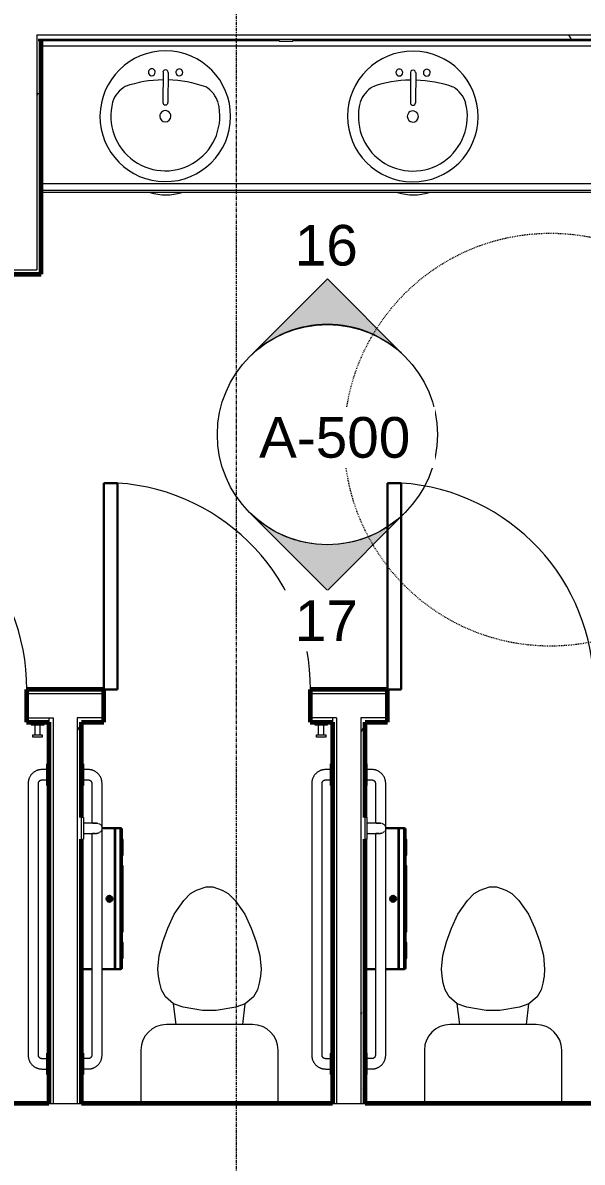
# Model space of a CAD drawing. Header units: inches. Extents: x 126 to 2219, y -1759 to -92.
# Drawn here: x 864.3 to 945.7, y -512.8 to -347.2 of the extents above; entities that cross this region are included whole.
import ezdxf

# ---------------------------------------------------------------- set-up
doc = ezdxf.new("R2010")
doc.units = ezdxf.units.IN
doc.header["$MEASUREMENT"] = 0
doc.linetypes.add('Dash', pattern=[0.25, 0.125, -0.125])
doc.linetypes.add('Grid Line 1_2_', pattern=[0.875, 0.5, -0.125, 0.125, -0.125])
for name, color, linetype, lineweight in [('A-DETL-HDLN', 90, 'Dash', 9), ('A-DETL-THIN', 151, 'Continuous', 9), ('A-DOOR', 31, 'Continuous', 18), ('A-GENM', 13, 'Continuous', 9), ('A-WALL', 113, 'Continuous', 18), ('A-WALL-PATT', 111, 'Continuous', 60), ('G-ANNO-SYMB', 111, 'Continuous', 9), ('I-WALL', 2, 'Continuous', 18), ('P-SANR-FIXT', 6, 'Continuous', 9), ('Q-CASE', 31, 'Continuous', 9), ('Q-SPCQ', 91, 'Continuous', 9), ('S-GRID', 1, 'Continuous', 9)]:
    doc.layers.add(name, color=color, linetype=linetype, lineweight=lineweight)
doc.styles.add('Arial', font='arial.ttf', dxfattribs={"height": 5.901198})
pattern_1 = [(0, (0, 0), (20.48, 5.12), [0.845, -14.515, 0.845, -14.515, -81.92]), (0, (0, 0), (20.48, 5.12), [-30.72, 0.845, -29.875, 0.845, -14.515, -35.84]), (0, (0, 0), (20.48, 5.12), [-76.8, 0.845, -9.395, 0.845, -24.755]), (120, (7.68, 2.56), (-14.67405, 15.1762), [0.845, -14.515, 0.845, -14.515, -81.92]), (120, (7.68, 2.56), (-14.67405, 15.1762), [-30.72, 0.845, -29.875, 0.845, -14.515, -35.84]), (120, (7.68, 2.56), (-14.67405, 15.1762), [-76.8, 0.845, -9.395, 0.845, -24.755]), (240, (10.24, 12.8), (-5.80595, -20.2962), [0.845, -14.515, 0.845, -14.515, -81.92]), (240, (10.24, 12.8), (-5.80595, -20.2962), [-30.72, 0.845, -29.875, 0.845, -14.515, -35.84]), (240, (10.24, 12.8), (-5.80595, -20.2962), [-76.8, 0.845, -9.395, 0.845, -24.755])]

# ---------------------------------------------------------------- blocks, each defined once
blk = doc.blocks.new('Open Source Metal Building_Exterior_rvt-1-Floor Plan - Office Annex')
at = {"layer": 'S-GRID', "linetype": 'Grid Line 1_2_'}
blk.add_line((895.39, -1631.19), (895.39, -124.28), dxfattribs=at)
blk = doc.blocks.new('Single-Flush - 30_ x 80_-506743-Floor Plan - Office Annex')
at = {"layer": 'A-DOOR', "lineweight": 30}
for p, q in [((13, -2.375), (13, -32.375)), ((15, -2.375), (13, -2.375)), ((15, -2.375), (15, -32.375)), ((15, -32.375), (13, -32.375))]:
    blk.add_line(p, q, dxfattribs=at)
at = {"layer": 'A-DOOR', "lineweight": 9}
blk.add_arc((15, -2.375), 30.067, 180, 266.18593, dxfattribs=at)
blk = doc.blocks.new('Sink Vanity-Round - 19_ x 19_-598557-Floor Plan - Office Annex')
at = {"layer": 'P-SANR-FIXT'}
for p, q in [((3.43, -9.73), (3.43, -5.36)), ((4.18, -9.73), (4.18, -5.36))]:
    blk.add_line(p, q, dxfattribs=at)
for centre, radius, start, end in [((3.81, -3.35), 9.5, 90, 270), ((3.81, -3.35), 9.5, 270, 90), ((3.81, -3.35), 7.93, 345.3071, 194.6929), ((3.81, -3.35), 0.812, 0, 180), ((3.81, -3.35), 0.812, 180, 0), ((0.05, -4.11), 4.12, 197.8096, 239.2073), ((3.81, -5.36), 0.375, 0, 180), ((7.56, -4.11), 4.12, 300.7927, 342.1904), ((3.81, 9.17), 17.81, 250.7914, 268.7933), ((3.81, 9.17), 17.81, 271.2067, 289.2086), ((1.81, -9.73), 0.5, 0, 180), ((1.81, -9.73), 0.5, 180, 0), ((3.81, -9.73), 0.375, 180, 0), ((5.81, -9.73), 0.5, 0, 180), ((5.81, -9.73), 0.5, 180, 0)]:
    blk.add_arc(centre, radius, start, end, dxfattribs=at)
blk = doc.blocks.new('Toilet-Domestic-3D - Toilet-Domestic-3D-V10-Floor Plan - Office Annex')
at = {"layer": 'P-SANR-FIXT'}
for p, q in [((-1.87, 11.5), (-0.5, 12)), ((-0.5, 12), (0.5, 12)), ((0.5, 12), (1.87, 11.5)), ((-5.13, 8), (-3.74, 10)), ((-3.74, 10), (-2.74, 11)), ((-2.74, 11), (-1.87, 11.5)), ((1.87, 11.5), (2.74, 11)), ((2.74, 11), (3.74, 10)), ((3.74, 10), (5.13, 8)), ((-6.06, 6), (-5.13, 8)), ((5.13, 8), (6.06, 6)), ((-6.79, 4), (-6.06, 6)), ((6.06, 6), (6.79, 4)), ((-7.33, 1.99), (-6.79, 4)), ((6.79, 4), (7.33, 1.99)), ((-7.5, 0), (-7.33, 1.99)), ((7.33, 1.99), (7.5, 0)), ((-7.41, -1), (-7.5, 0)), ((-7.24, -2), (-7.41, -1)), ((7.41, -1), (7.24, -2)), ((7.5, 0), (7.41, -1)), ((-6.97, -3), (-7.24, -2)), ((-6.4, -4), (-6.97, -3)), ((6.97, -3), (6.4, -4)), ((7.24, -2), (6.97, -3)), ((-5.21, -5), (-6.4, -4)), ((6.4, -4), (5.21, -5)), ((-3.84, -5.5), (-5.21, -5)), ((-4.86, -8.02), (-5.21, -5)), ((-1, -6), (-3.84, -5.5)), ((1, -6), (-1, -6)), ((3.84, -5.5), (1, -6)), ((5.21, -5), (3.84, -5.5)), ((4.86, -8.02), (5.21, -5)), ((6.25, -8.02), (-6.25, -8.02)), ((-9.98, -11.75), (-9.98, -19.48)), ((9.98, -19.48), (9.98, -11.75))]:
    blk.add_line(p, q, dxfattribs=at)
for centre, start, end in [((-6.25, -11.75), 90, 180), ((6.25, -11.75), 0, 90)]:
    blk.add_arc(centre, 3.73, start, end, dxfattribs=at)
blk = doc.blocks.new('817_Grab_Bars - 8170-001420-V12-Floor Plan - Office Annex')
at = {"layer": 'Q-SPCQ'}
for p, q in [((812.98, -501.21), (773.48, -501.21)), ((771.48, -503.21), (771.48, -503.93)), ((772.98, -503.93), (772.98, -503.21)), ((773.48, -502.71), (812.98, -502.71)), ((813.48, -503.21), (813.48, -503.93)), ((814.98, -503.93), (814.98, -503.21)), ((770.67, -503.93), (770.67, -504.21)), ((770.67, -503.93), (772.23, -503.93)), ((772.23, -503.93), (773.8, -503.93)), ((773.8, -504.21), (773.8, -503.93)), ((812.67, -503.93), (812.67, -504.21)), ((812.67, -503.93), (814.23, -503.93)), ((814.23, -503.93), (815.8, -503.93)), ((815.8, -504.21), (815.8, -503.93))]:
    blk.add_line(p, q, dxfattribs=at)
at = {"layer": 'Q-SPCQ', "flags": 128}
for points in [[(773.48, -501.21), (773.4, -501.21), (773.32, -501.22), (773.25, -501.23), (773.17, -501.24), (773.09, -501.25), (773.01, -501.27), (772.93, -501.29), (772.86, -501.31), (772.78, -501.34), (772.71, -501.37), (772.63, -501.4), (772.56, -501.44), (772.49, -501.48), (772.42, -501.52), (772.36, -501.56), (772.29, -501.61), (772.23, -501.66), (772.17, -501.71), (772.11, -501.76), (772.05, -501.82), (772, -501.88), (771.94, -501.94), (771.89, -502), (771.85, -502.06), (771.8, -502.13), (771.76, -502.2), (771.72, -502.27), (771.68, -502.34), (771.65, -502.41), (771.62, -502.49), (771.59, -502.56), (771.57, -502.64), (771.55, -502.71), (771.53, -502.79), (771.51, -502.87), (771.5, -502.95), (771.49, -503.03), (771.49, -503.11), (771.48, -503.19), (771.48, -503.21)], [(814.98, -503.21), (814.98, -503.13), (814.98, -503.05), (814.97, -502.97), (814.96, -502.89), (814.94, -502.81), (814.93, -502.74), (814.91, -502.66), (814.88, -502.58), (814.86, -502.51), (814.83, -502.43), (814.79, -502.36), (814.76, -502.29), (814.72, -502.22), (814.68, -502.15), (814.64, -502.08), (814.59, -502.02), (814.54, -501.95), (814.49, -501.89), (814.43, -501.83), (814.38, -501.78), (814.32, -501.72), (814.26, -501.67), (814.2, -501.62), (814.13, -501.57), (814.07, -501.53), (814, -501.49), (813.93, -501.45), (813.86, -501.41), (813.78, -501.38), (813.71, -501.35), (813.63, -501.32), (813.56, -501.29), (813.48, -501.27), (813.4, -501.26), (813.32, -501.24), (813.25, -501.23), (813.17, -501.22), (813.09, -501.21), (813.01, -501.21), (812.98, -501.21)], [(772.98, -503.21), (772.98, -503.19), (772.99, -503.17), (772.99, -503.15), (772.99, -503.13), (772.99, -503.11), (773, -503.09), (773, -503.07), (773.01, -503.05), (773.02, -503.03), (773.02, -503.02), (773.03, -503), (773.04, -502.98), (773.05, -502.96), (773.06, -502.95), (773.07, -502.93), (773.08, -502.91), (773.1, -502.9), (773.11, -502.88), (773.12, -502.87), (773.14, -502.85), (773.15, -502.84), (773.17, -502.83), (773.18, -502.81), (773.2, -502.8), (773.21, -502.79), (773.23, -502.78), (773.25, -502.77), (773.27, -502.76), (773.28, -502.75), (773.3, -502.74), (773.32, -502.74), (773.34, -502.73), (773.36, -502.73), (773.38, -502.72), (773.4, -502.72), (773.42, -502.72), (773.44, -502.71), (773.46, -502.71), (773.48, -502.71), (773.48, -502.71)], [(812.98, -502.71), (813, -502.71), (813.02, -502.71), (813.04, -502.71), (813.06, -502.72), (813.08, -502.72), (813.1, -502.73), (813.12, -502.73), (813.14, -502.74), (813.16, -502.74), (813.18, -502.75), (813.2, -502.76), (813.22, -502.77), (813.23, -502.78), (813.25, -502.79), (813.27, -502.8), (813.28, -502.81), (813.3, -502.82), (813.31, -502.83), (813.33, -502.85), (813.34, -502.86), (813.36, -502.88), (813.37, -502.89), (813.38, -502.91), (813.39, -502.92), (813.41, -502.94), (813.42, -502.96), (813.43, -502.98), (813.43, -502.99), (813.44, -503.01), (813.45, -503.03), (813.46, -503.05), (813.46, -503.07), (813.47, -503.09), (813.47, -503.11), (813.48, -503.13), (813.48, -503.15), (813.48, -503.17), (813.48, -503.19), (813.48, -503.21), (813.48, -503.21)]]:
    blk.add_lwpolyline(points, dxfattribs=at)
blk = doc.blocks.new('817_Grab_Bars - 8170-001420-654244-Floor Plan - Office Annex')
at = {"layer": 'Q-SPCQ'}
for p, q in [((765.64, -454.9), (765.36, -454.9)), ((765.64, -454.9), (765.64, -456.46)), ((766.36, -455.71), (765.64, -455.71)), ((765.64, -456.46), (765.64, -458.02)), ((765.36, -458.02), (765.64, -458.02)), ((765.64, -457.21), (766.36, -457.21)), ((766.86, -457.71), (766.86, -463.49)), ((768.36, -497.21), (768.36, -457.71)), ((766.86, -464.98), (766.86, -497.21)), ((765.64, -496.9), (765.36, -496.9)), ((765.64, -496.9), (765.64, -498.46)), ((766.36, -497.71), (765.64, -497.71)), ((765.64, -498.46), (765.64, -500.02)), ((765.64, -499.21), (766.36, -499.21)), ((765.36, -500.02), (765.64, -500.02))]:
    blk.add_line(p, q, dxfattribs=at)
at = {"layer": 'Q-SPCQ', "flags": 128}
for points in [[(768.36, -457.71), (768.36, -457.63), (768.35, -457.55), (768.35, -457.47), (768.33, -457.39), (768.32, -457.31), (768.3, -457.24), (768.28, -457.16), (768.26, -457.08), (768.23, -457.01), (768.2, -456.93), (768.17, -456.86), (768.13, -456.79), (768.1, -456.72), (768.05, -456.65), (768.01, -456.58), (767.96, -456.52), (767.91, -456.45), (767.86, -456.39), (767.81, -456.33), (767.75, -456.28), (767.69, -456.22), (767.63, -456.17), (767.57, -456.12), (767.51, -456.07), (767.44, -456.03), (767.37, -455.99), (767.3, -455.95), (767.23, -455.91), (767.16, -455.88), (767.08, -455.85), (767.01, -455.82), (766.93, -455.79), (766.86, -455.77), (766.78, -455.76), (766.7, -455.74), (766.62, -455.73), (766.54, -455.72), (766.46, -455.71), (766.38, -455.71), (766.36, -455.71)], [(766.36, -457.21), (766.38, -457.21), (766.4, -457.21), (766.42, -457.21), (766.44, -457.22), (766.46, -457.22), (766.48, -457.23), (766.5, -457.23), (766.52, -457.24), (766.54, -457.24), (766.55, -457.25), (766.57, -457.26), (766.59, -457.27), (766.61, -457.28), (766.63, -457.29), (766.64, -457.3), (766.66, -457.31), (766.67, -457.32), (766.69, -457.33), (766.7, -457.35), (766.72, -457.36), (766.73, -457.38), (766.74, -457.39), (766.76, -457.41), (766.77, -457.42), (766.78, -457.44), (766.79, -457.46), (766.8, -457.48), (766.81, -457.49), (766.82, -457.51), (766.83, -457.53), (766.83, -457.55), (766.84, -457.57), (766.84, -457.59), (766.85, -457.61), (766.85, -457.63), (766.86, -457.65), (766.86, -457.67), (766.86, -457.69), (766.86, -457.71), (766.86, -457.71)], [(766.36, -499.21), (766.44, -499.21), (766.52, -499.2), (766.6, -499.2), (766.68, -499.19), (766.76, -499.17), (766.83, -499.15), (766.91, -499.13), (766.99, -499.11), (767.06, -499.08), (767.14, -499.05), (767.21, -499.02), (767.28, -498.98), (767.35, -498.95), (767.42, -498.91), (767.49, -498.86), (767.55, -498.82), (767.62, -498.77), (767.68, -498.71), (767.74, -498.66), (767.79, -498.6), (767.85, -498.55), (767.9, -498.49), (767.95, -498.42), (768, -498.36), (768.04, -498.29), (768.08, -498.22), (768.12, -498.15), (768.16, -498.08), (768.19, -498.01), (768.22, -497.94), (768.25, -497.86), (768.28, -497.78), (768.3, -497.71), (768.32, -497.63), (768.33, -497.55), (768.34, -497.47), (768.35, -497.39), (768.36, -497.31), (768.36, -497.23), (768.36, -497.21)], [(766.86, -497.21), (766.86, -497.23), (766.86, -497.25), (766.86, -497.27), (766.85, -497.29), (766.85, -497.31), (766.85, -497.33), (766.84, -497.35), (766.83, -497.37), (766.83, -497.39), (766.82, -497.41), (766.81, -497.42), (766.8, -497.44), (766.79, -497.46), (766.78, -497.48), (766.77, -497.49), (766.76, -497.51), (766.75, -497.53), (766.74, -497.54), (766.72, -497.56), (766.71, -497.57), (766.69, -497.58), (766.68, -497.6), (766.66, -497.61), (766.65, -497.62), (766.63, -497.63), (766.61, -497.64), (766.6, -497.65), (766.58, -497.66), (766.56, -497.67), (766.54, -497.68), (766.52, -497.68), (766.5, -497.69), (766.48, -497.7), (766.46, -497.7), (766.44, -497.7), (766.42, -497.71), (766.4, -497.71), (766.38, -497.71), (766.36, -497.71), (766.36, -497.71)]]:
    blk.add_lwpolyline(points, dxfattribs=at)
blk = doc.blocks.new('817_Grab_Bars - 8170-001420-V18-Floor Plan - Office Annex')
at = {"layer": 'Q-SPCQ'}
for p, q in [((831.89, -454.9), (831.61, -454.9)), ((831.89, -454.9), (831.89, -456.46)), ((832.61, -455.71), (831.89, -455.71)), ((831.89, -456.46), (831.89, -458.02)), ((831.61, -458.02), (831.89, -458.02)), ((831.89, -457.21), (832.61, -457.21)), ((833.11, -457.71), (833.11, -463.49)), ((834.61, -497.21), (834.61, -457.71)), ((833.11, -464.98), (833.11, -497.21)), ((831.89, -496.9), (831.61, -496.9)), ((831.89, -496.9), (831.89, -498.46)), ((832.61, -497.71), (831.89, -497.71)), ((831.89, -498.46), (831.89, -500.02)), ((831.89, -499.21), (832.61, -499.21)), ((831.61, -500.02), (831.89, -500.02))]:
    blk.add_line(p, q, dxfattribs=at)
at = {"layer": 'Q-SPCQ', "flags": 128}
for points in [[(834.61, -457.71), (834.61, -457.63), (834.6, -457.55), (834.6, -457.47), (834.58, -457.39), (834.57, -457.31), (834.55, -457.24), (834.53, -457.16), (834.51, -457.08), (834.48, -457.01), (834.45, -456.93), (834.42, -456.86), (834.38, -456.79), (834.35, -456.72), (834.3, -456.65), (834.26, -456.58), (834.21, -456.52), (834.16, -456.45), (834.11, -456.39), (834.06, -456.33), (834, -456.28), (833.94, -456.22), (833.88, -456.17), (833.82, -456.12), (833.76, -456.07), (833.69, -456.03), (833.62, -455.99), (833.55, -455.95), (833.48, -455.91), (833.41, -455.88), (833.33, -455.85), (833.26, -455.82), (833.18, -455.79), (833.11, -455.77), (833.03, -455.76), (832.95, -455.74), (832.87, -455.73), (832.79, -455.72), (832.71, -455.71), (832.63, -455.71), (832.61, -455.71)], [(832.61, -457.21), (832.63, -457.21), (832.65, -457.21), (832.67, -457.21), (832.69, -457.22), (832.71, -457.22), (832.73, -457.23), (832.75, -457.23), (832.77, -457.24), (832.79, -457.24), (832.8, -457.25), (832.82, -457.26), (832.84, -457.27), (832.86, -457.28), (832.88, -457.29), (832.89, -457.3), (832.91, -457.31), (832.92, -457.32), (832.94, -457.33), (832.95, -457.35), (832.97, -457.36), (832.98, -457.38), (832.99, -457.39), (833.01, -457.41), (833.02, -457.42), (833.03, -457.44), (833.04, -457.46), (833.05, -457.48), (833.06, -457.49), (833.07, -457.51), (833.08, -457.53), (833.08, -457.55), (833.09, -457.57), (833.09, -457.59), (833.1, -457.61), (833.1, -457.63), (833.11, -457.65), (833.11, -457.67), (833.11, -457.69), (833.11, -457.71), (833.11, -457.71)], [(832.61, -499.21), (832.69, -499.21), (832.77, -499.2), (832.85, -499.2), (832.93, -499.19), (833.01, -499.17), (833.08, -499.15), (833.16, -499.13), (833.24, -499.11), (833.31, -499.08), (833.39, -499.05), (833.46, -499.02), (833.53, -498.98), (833.6, -498.95), (833.67, -498.91), (833.74, -498.86), (833.8, -498.82), (833.87, -498.77), (833.93, -498.71), (833.99, -498.66), (834.04, -498.6), (834.1, -498.55), (834.15, -498.49), (834.2, -498.42), (834.25, -498.36), (834.29, -498.29), (834.33, -498.22), (834.37, -498.15), (834.41, -498.08), (834.44, -498.01), (834.47, -497.94), (834.5, -497.86), (834.53, -497.78), (834.55, -497.71), (834.57, -497.63), (834.58, -497.55), (834.59, -497.47), (834.6, -497.39), (834.61, -497.31), (834.61, -497.23), (834.61, -497.21)], [(833.11, -497.21), (833.11, -497.23), (833.11, -497.25), (833.11, -497.27), (833.1, -497.29), (833.1, -497.31), (833.1, -497.33), (833.09, -497.35), (833.08, -497.37), (833.08, -497.39), (833.07, -497.41), (833.06, -497.42), (833.05, -497.44), (833.04, -497.46), (833.03, -497.48), (833.02, -497.49), (833.01, -497.51), (833, -497.53), (832.99, -497.54), (832.97, -497.56), (832.96, -497.57), (832.94, -497.58), (832.93, -497.6), (832.91, -497.61), (832.9, -497.62), (832.88, -497.63), (832.86, -497.64), (832.85, -497.65), (832.83, -497.66), (832.81, -497.67), (832.79, -497.68), (832.77, -497.68), (832.75, -497.69), (832.73, -497.7), (832.71, -497.7), (832.69, -497.7), (832.67, -497.71), (832.65, -497.71), (832.63, -497.71), (832.61, -497.71), (832.61, -497.71)]]:
    blk.add_lwpolyline(points, dxfattribs=at)
blk = doc.blocks.new('Dispenser-Toilet_Tissue-Frost_Products_LTD_-Jumbo-169 - Steel-Brushed-Stainless_Steel-V14-Floor Plan - Office Annex')
at = {"layer": 'Q-SPCQ', "lineweight": 30}
for p, q in [((770.2, -464.24), (768.36, -464.24)), ((770.2, -464.24), (770.2, -484.73)), ((770.26, -484.68), (770.26, -464.3)), ((770.29, -464.3), (770.26, -464.3)), ((771.06, -464.24), (770.29, -464.24)), ((770.29, -464.24), (770.29, -464.3)), ((770.29, -464.3), (770.29, -484.68)), ((771.06, -484.73), (771.06, -464.24)), ((771.22, -465.75), (771.22, -464.4)), ((771.22, -483.22), (771.22, -465.75)), ((771.32, -468.08), (771.32, -465.91)), ((771.22, -469.55), (771.22, -468.24)), ((771.32, -479.24), (771.32, -469.73)), ((769.26, -474.44), (769.26, -474.53)), ((769.6, -474.44), (769.26, -474.44)), ((769.26, -474.53), (769.6, -474.53)), ((769.6, -474.53), (769.6, -474.44)), ((771.22, -480.73), (771.22, -479.42)), ((771.32, -483.06), (771.32, -480.89)), ((771.22, -484.58), (771.22, -483.22)), ((765.36, -484.73), (766.86, -484.73)), ((768.36, -484.73), (770.2, -484.73)), ((770.26, -484.68), (770.29, -484.68)), ((770.29, -484.68), (770.29, -484.73)), ((770.29, -484.73), (771.06, -484.73))]:
    blk.add_line(p, q, dxfattribs=at)
for radius in [0.437, 0.357]:
    blk.add_circle((769.44, -474.49), radius, dxfattribs=at)
for centre, radius, start, end in [((770.2, -464.3), 0.06, 0, 90), ((771.06, -464.4), 0.16, 0, 90), ((771.14, -465.91), 0.18, 0, 63.6122), ((771.2, -467.46), 0.118, 10.8116, 82.3569), ((771.17, -467.46), 0.151, 289.6341, 357.321), ((771.17, -467.48), 0.151, 289.6341, 356.8331), ((771.14, -467.49), 0.18, 296.3878, 0), ((771.2, -468.06), 0.119, 10.0401, 81.5195), ((771.17, -468.06), 0.151, 289.6341, 357.321), ((771.17, -468.07), 0.151, 289.6341, 357.321), ((771.14, -468.08), 0.18, 296.3878, 0), ((771.1, -469.73), 0.22, 0, 56.9443), ((771.1, -479.24), 0.22, 303.0557, 0), ((771.14, -480.89), 0.18, 0, 63.6122), ((771.17, -480.9), 0.151, 2.679, 70.3659), ((771.17, -480.91), 0.151, 2.679, 70.3659), ((771.2, -480.91), 0.119, 278.4805, 349.9599), ((771.14, -481.48), 0.18, 0, 63.6084), ((771.17, -481.49), 0.151, 3.1667, 70.3726), ((771.17, -481.51), 0.151, 2.679, 70.3653), ((771.2, -481.51), 0.118, 277.6431, 349.1884), ((771.14, -483.06), 0.18, 296.3878, 0), ((770.2, -484.67), 0.0601, 270, 357.3185), ((771.06, -484.57), 0.16, 270, 359.0019)]:
    blk.add_arc(centre, radius, start, end, dxfattribs=at)
blk = doc.blocks.new('Robe_hook_5552 - Coat_hook_5552-646782-Floor Plan - Office Annex')
at = {"layer": 'A-GENM'}
for p, q in [((-0.94, 0), (-0.94, -0.35)), ((-0.94, -0.35), (0.94, -0.35)), ((-0.37, -1.81), (-0.37, -0.35)), ((0.38, -1.81), (0.38, -0.35)), ((0.94, -0.35), (0.94, 0)), ((-0.69, -2.16), (-0.69, -1.81)), ((-0.69, -1.81), (0.69, -1.81)), ((0.69, -2.16), (-0.69, -2.16)), ((0.69, -1.81), (0.69, -2.16))]:
    blk.add_line(p, q, dxfattribs=at)
blk = doc.blocks.new('817_Grab_Bars - 8170-001180-V23-Floor Plan - Office Annex')
at = {"layer": 'Q-SPCQ'}
for p, q in [((873.14, -554.62), (872.86, -554.62)), ((872.86, -557.75), (872.86, -554.62)), ((873.14, -554.62), (873.14, -557.75)), ((873.86, -555.44), (873.14, -555.44)), ((872.86, -557.75), (873.14, -557.75)), ((873.14, -556.94), (873.86, -556.94))]:
    blk.add_line(p, q, dxfattribs=at)
at = {"layer": 'Q-SPCQ', "flags": 128}
for points in [[(875.11, -555.44), (875.11, -555.44), (875.11, -555.44), (875.1, -555.44), (875.09, -555.44), (875.08, -555.44), (875.07, -555.44), (875.06, -555.44), (875.05, -555.44), (875.03, -555.44), (875.01, -555.44), (874.99, -555.44), (874.97, -555.44), (874.94, -555.44), (874.92, -555.44), (874.89, -555.44), (874.86, -555.44), (874.83, -555.44), (874.8, -555.44), (874.77, -555.44), (874.73, -555.44), (874.69, -555.44), (874.66, -555.44), (874.62, -555.44), (874.58, -555.44), (874.53, -555.44), (874.49, -555.44), (874.45, -555.44), (874.4, -555.44), (874.36, -555.44), (874.31, -555.44), (874.27, -555.44), (874.22, -555.44), (874.17, -555.44), (874.12, -555.44), (874.07, -555.44), (874.02, -555.44), (873.97, -555.44), (873.92, -555.44), (873.87, -555.44), (873.86, -555.44)], [(874.49, -555.44), (874.52, -555.44), (874.57, -555.44), (874.61, -555.44), (874.65, -555.44), (874.68, -555.44), (874.72, -555.44), (874.76, -555.44), (874.79, -555.44), (874.82, -555.44), (874.85, -555.44), (874.88, -555.44), (874.91, -555.44), (874.94, -555.44), (874.96, -555.44), (874.98, -555.44), (875.01, -555.44), (875.02, -555.44)], [(875.07, -555.44), (875.08, -555.44), (875.09, -555.44), (875.1, -555.44), (875.1, -555.44), (875.11, -555.44), (875.11, -555.44), (875.11, -555.44)], [(875.11, -555.44), (875.14, -555.44), (875.17, -555.44), (875.2, -555.44), (875.23, -555.45), (875.26, -555.45)], [(875.35, -555.48), (875.37, -555.49), (875.4, -555.5), (875.43, -555.51), (875.46, -555.52)], [(875.51, -555.55), (875.53, -555.57), (875.56, -555.59), (875.58, -555.6), (875.6, -555.62)], [(875.67, -555.69), (875.69, -555.71), (875.71, -555.73), (875.72, -555.76), (875.74, -555.78)], [(875.77, -555.83), (875.78, -555.86), (875.8, -555.89), (875.81, -555.92), (875.82, -555.94), (875.83, -555.97)], [(875.84, -556.03), (875.85, -556.06), (875.85, -556.09), (875.86, -556.12), (875.86, -556.15), (875.86, -556.18)], [(875.86, -556.19), (875.86, -556.22), (875.86, -556.25), (875.85, -556.28), (875.85, -556.31), (875.84, -556.34)], [(873.86, -556.94), (873.91, -556.94), (873.96, -556.94), (874.01, -556.94), (874.06, -556.94), (874.11, -556.94), (874.16, -556.94), (874.2, -556.94), (874.25, -556.94), (874.3, -556.94), (874.35, -556.94), (874.39, -556.94), (874.44, -556.94), (874.48, -556.94), (874.52, -556.94), (874.57, -556.94), (874.61, -556.94), (874.65, -556.94), (874.68, -556.94), (874.72, -556.94), (874.76, -556.94), (874.79, -556.94), (874.82, -556.94), (874.85, -556.94), (874.88, -556.94), (874.91, -556.94), (874.94, -556.94), (874.96, -556.94), (874.98, -556.94), (875.01, -556.94), (875.02, -556.94), (875.04, -556.94), (875.06, -556.94), (875.07, -556.94), (875.08, -556.94), (875.09, -556.94), (875.1, -556.94), (875.1, -556.94), (875.11, -556.94), (875.11, -556.94), (875.11, -556.94)], [(874.86, -556.94), (874.83, -556.94), (874.8, -556.94), (874.77, -556.94), (874.73, -556.94), (874.69, -556.94), (874.66, -556.94), (874.62, -556.94), (874.58, -556.94), (874.53, -556.94), (874.49, -556.94), (874.45, -556.94)], [(875.11, -556.94), (875.11, -556.94), (875.11, -556.94), (875.1, -556.94), (875.09, -556.94), (875.08, -556.94), (875.07, -556.94), (875.06, -556.94), (875.05, -556.94), (875.03, -556.94)], [(875.41, -556.87), (875.38, -556.89), (875.35, -556.9), (875.32, -556.91), (875.3, -556.91), (875.27, -556.92), (875.24, -556.93), (875.21, -556.93), (875.18, -556.93), (875.15, -556.94), (875.12, -556.94), (875.11, -556.94)], [(875.61, -556.75), (875.59, -556.77), (875.56, -556.78), (875.54, -556.8), (875.51, -556.82)], [(875.73, -556.61), (875.71, -556.64), (875.69, -556.66), (875.67, -556.68)], [(875.82, -556.42), (875.81, -556.45), (875.8, -556.48), (875.79, -556.51), (875.77, -556.53)]]:
    blk.add_lwpolyline(points, dxfattribs=at)
blk = doc.blocks.new('Bradley-Washroom_Accessories-Mirrors-747_Standard - 60_ x 36_ _ BradEX 2-663032-Floor Plan - Office Annex')
at = {"layer": 'Q-SPCQ'}
for p, q in [((867.01, -670.59), (902.01, -670.59)), ((867.01, -670.59), (867.01, -670.84)), ((902.01, -670.84), (867.01, -670.84)), ((902.01, -670.84), (902.01, -670.55)), ((904.01, -670.55), (902.01, -670.55)), ((904.01, -670.84), (902.01, -670.84)), ((904.01, -670.55), (904.01, -670.84)), ((904.01, -670.59), (974.01, -670.59)), ((974.01, -670.84), (904.01, -670.84)), ((974.01, -670.84), (974.01, -670.55)), ((976.01, -670.55), (974.01, -670.55)), ((976.01, -670.84), (974.01, -670.84)), ((976.01, -670.55), (976.01, -670.84)), ((976.01, -670.59), (1011.01, -670.59)), ((1011.01, -670.84), (976.01, -670.84)), ((1011.01, -670.84), (1011.01, -670.59))]:
    blk.add_line(p, q, dxfattribs=at)
blk = doc.blocks.new('Counter Top1 - 24_ Depth-699709-Floor Plan - Office Annex')
at = {"layer": 'Q-CASE'}
for p, q in [((96.33, -0.75), (-47.26, -0.75)), ((-47.26, -22), (96.33, -22))]:
    blk.add_line(p, q, dxfattribs=at)
blk = doc.blocks.new('KNEE PROTECTOR2 - KNEE PROTECTOR-701193-Floor Plan - Office Annex')
at = {"layer": 'Q-CASE'}
for p, q in [((79100.33, 8059.55), (79243.92, 8059.55)), ((79100.33, 8058.55), (79243.92, 8058.55))]:
    blk.add_line(p, q, dxfattribs=at)
blk = doc.blocks.new('Elevation - Filled Arrow-152140-Floor Plan - Office Annex')
at = {"layer": 'G-ANNO-SYMB'}
blk.add_circle((0, 0), 0.25, dxfattribs=at)
blk = doc.blocks.new('Elevation - Filled Arrow-151867-Floor Plan - Office Annex')
at = {"layer": 'G-ANNO-SYMB'}
h = blk.add_hatch(color=256, dxfattribs=at)
edge = h.paths.add_edge_path(flags=0)
edge.add_line((0, 0.3536), (0.1768, 0.1768))
edge.add_arc((0, 0), 0.25, 45, 135)
edge.add_line((-0.1768, 0.1768), (0, 0.3536))
for p, q in [((0, 0.3536), (-0.1768, 0.1768)), ((0, 0.3536), (-0.1768, 0.1768)), ((0.1768, 0.1768), (0, 0.3536)), ((0.1768, 0.1768), (0, 0.3536))]:
    blk.add_line(p, q, dxfattribs=at)
blk.add_arc((0, 0), 0.25, 45, 135, dxfattribs=at)

msp = doc.modelspace()

# ---------------------------------------------------------------- hatches: boundary and pattern name
at = {"layer": 'A-WALL-PATT', "lineweight": 9}
h = msp.add_hatch(dxfattribs=at)
h.set_pattern_fill('FP_1', color=256, style=0, pattern_type=2)
h.set_pattern_definition(pattern_1)
h.paths.add_polyline_path([(765.36, -349.59), (862.89, -349.59), (862.89, -348.96), (764.73, -348.96), (764.73, -349.59)], flags=0)
h.paths.add_polyline_path([(875.31, -349.59), (1011.23, -349.59), (1011.23, -348.96), (866.39, -348.96), (866.39, -349.59), (867.01, -349.59)], flags=0)
h.paths.add_polyline_path([(1015.36, -349.59), (1030.48, -349.59), (1030.48, -348.96), (1014.73, -348.96), (1014.73, -349.59)], flags=0)
h.paths.add_polyline_path([(1103.21, -349.59), (1114.23, -349.59), (1114.23, -348.96), (1098.48, -348.96), (1098.48, -349.59)], flags=0)
h = msp.add_hatch(dxfattribs=at)
h.set_pattern_fill('FP_1', color=256, style=0, pattern_type=2)
h.set_pattern_definition(pattern_1)
h.paths.add_polyline_path([(867.01, -383.71), (867.01, -349.84), (866.61, -349.84), (866.61, -349.59), (866.39, -349.59), (866.39, -383.71)], flags=0)
h = msp.add_hatch(dxfattribs=at)
h.set_pattern_fill('FP_1', color=256, style=0, pattern_type=2)
h.set_pattern_definition(pattern_1)
h.paths.add_polyline_path([(765.36, -383.71), (779.81, -383.71), (779.81, -383.09), (764.73, -383.09), (764.73, -383.71)], flags=0)
h.paths.add_polyline_path([(862.26, -383.71), (866.39, -383.71), (866.39, -383.09), (847.81, -383.09), (847.81, -383.71)], flags=0)
h = msp.add_hatch(dxfattribs=at)
h.set_pattern_fill('FP_1', color=256, style=0, pattern_type=2)
h.set_pattern_definition(pattern_1)
h.paths.add_polyline_path([(772.73, -444.71), (772.73, -444.09), (764.73, -444.09), (764.73, -444.71), (769.5, -444.71)], flags=0)
h.paths.add_polyline_path([(802.73, -444.71), (834.86, -444.71), (834.86, -444.09), (802.73, -444.09)], flags=0)
h.paths.add_polyline_path([(864.86, -444.71), (876.11, -444.71), (876.11, -444.09), (864.86, -444.09)], flags=0)
h.paths.add_polyline_path([(917.36, -444.71), (917.36, -444.09), (906.11, -444.09), (906.11, -444.71), (916, -444.71)], flags=0)
h.paths.add_polyline_path([(997.4, -444.71), (1000.98, -444.71), (1000.98, -444.09), (988.98, -444.09), (988.98, -444.71), (989.26, -444.71)], flags=0)
h.paths.add_polyline_path([(956.7, -444.71), (958.98, -444.71), (958.98, -444.09), (947.36, -444.09), (947.36, -444.71), (948.56, -444.71)], flags=0)
h.paths.add_polyline_path([(1030.98, -444.71), (1036.98, -444.71), (1036.98, -444.09), (1030.98, -444.09)], flags=0)
h = msp.add_hatch(dxfattribs=at)
h.set_pattern_fill('FP_1', color=256, style=0, pattern_type=2)
h.set_pattern_definition(pattern_1)
h.paths.add_polyline_path([(765.36, -448.84), (772.73, -448.84), (772.73, -448.21), (765.36, -448.21)], flags=0)
h.paths.add_polyline_path([(802.73, -448.84), (826.86, -448.84), (826.86, -448.21), (802.73, -448.21)], flags=0)
h.paths.add_polyline_path([(872.86, -448.84), (876.11, -448.84), (876.11, -448.21), (872.23, -448.21), (872.23, -448.84)], flags=0)
h.paths.add_polyline_path([(867.17, -448.84), (868.11, -448.84), (868.11, -448.21), (864.86, -448.21), (864.86, -448.84)], flags=0)
h.paths.add_polyline_path([(831.61, -448.84), (834.86, -448.84), (834.86, -448.21), (830.98, -448.21), (830.98, -448.84)], flags=0)
h.paths.add_polyline_path([(917.36, -448.84), (917.36, -448.21), (913.48, -448.21), (913.48, -448.84), (916, -448.84)], flags=0)
h.paths.add_polyline_path([(906.11, -448.84), (909.36, -448.84), (909.36, -448.21), (906.11, -448.21)], flags=0)
h.paths.add_polyline_path([(955.36, -448.84), (958.98, -448.84), (958.98, -448.21), (954.73, -448.21), (954.73, -448.84)], flags=0)
h.paths.add_polyline_path([(947.36, -448.84), (950.61, -448.84), (950.61, -448.21), (947.36, -448.21)], flags=0)
h.paths.add_polyline_path([(988.98, -448.84), (992.61, -448.84), (992.61, -448.21), (988.98, -448.21)], flags=0)
h.paths.add_polyline_path([(996.73, -448.84), (1000.98, -448.84), (1000.98, -448.21), (996.73, -448.21)], flags=0)
h.paths.add_polyline_path([(1030.98, -448.84), (1034.61, -448.84), (1034.61, -448.21), (1030.98, -448.21)], flags=0)
h = msp.add_hatch(dxfattribs=at)
h.set_pattern_fill('FP_1', color=256, style=0, pattern_type=2)
h.set_pattern_definition(pattern_1)
h.paths.add_polyline_path([(868.73, -504.21), (868.73, -448.21), (868.11, -448.21), (868.11, -504.21)], flags=0)
h = msp.add_hatch(dxfattribs=at)
h.set_pattern_fill('FP_1', color=256, style=0, pattern_type=2)
h.set_pattern_definition(pattern_1)
h.paths.add_polyline_path([(872.23, -504.21), (872.86, -504.21), (872.86, -448.84), (872.23, -448.84), (872.23, -502.39)], flags=0)
h = msp.add_hatch(dxfattribs=at)
h.set_pattern_fill('FP_1', color=256, style=0, pattern_type=2)
h.set_pattern_definition(pattern_1)
h.paths.add_polyline_path([(913.48, -504.21), (914.11, -504.21), (914.11, -448.84), (913.48, -448.84), (913.48, -502.39)], flags=0)

# ---------------------------------------------------------------- linework, layer by layer
at = {"layer": 'A-DETL-HDLN'}
msp.add_circle((941.08, -407.78), 30, dxfattribs=at)
at = {"layer": 'A-DETL-THIN'}
for centre in [(885.14, -363.71), (921.14, -363.71)]:
    msp.add_arc(centre, 8.5, 254.2788, 285.7173, dxfattribs=at)
at = {"layer": 'A-WALL'}
for p, q in [((866.39, -348.96), (1011.23, -348.96)), ((866.39, -348.96), (866.39, -383.09)), ((847.81, -383.09), (866.39, -383.09)), ((876.11, -444.71), (864.86, -444.71)), ((917.36, -444.71), (906.11, -444.71)), ((864.86, -448.21), (868.73, -448.21)), ((868.11, -448.21), (868.11, -448.84)), ((868.73, -448.21), (868.73, -504.21)), ((876.11, -448.21), (872.23, -448.21)), ((872.23, -448.21), (872.23, -504.21)), ((909.98, -448.21), (906.11, -448.21)), ((909.36, -448.21), (909.36, -448.84)), ((909.98, -448.21), (909.98, -504.21)), ((917.36, -448.21), (913.48, -448.21)), ((913.48, -448.21), (913.48, -504.21)), ((868.11, -504.21), (872.86, -504.21)), ((909.36, -504.21), (914.11, -504.21))]:
    msp.add_line(p, q, dxfattribs=at)
at = {"layer": 'A-WALL', "lineweight": 60}
for p, q in [((868.11, -504.21), (831.61, -504.21)), ((909.36, -504.21), (872.86, -504.21)), ((950.61, -504.21), (914.11, -504.21))]:
    msp.add_line(p, q, dxfattribs=at)
at = {"layer": 'I-WALL', "lineweight": 60}
for p, q in [((867.01, -383.71), (867.01, -349.84)), ((847.81, -383.71), (867.01, -383.71)), ((876.11, -444.09), (864.86, -444.09)), ((864.86, -444.09), (864.86, -448.84)), ((876.11, -448.84), (876.11, -444.09)), ((917.36, -444.09), (906.11, -444.09)), ((906.11, -444.09), (906.11, -448.84)), ((917.36, -448.84), (917.36, -444.09)), ((864.86, -448.84), (868.11, -448.84)), ((868.11, -448.84), (868.11, -504.21)), ((872.86, -448.84), (876.11, -448.84)), ((872.86, -462.67), (872.86, -448.84)), ((906.11, -448.84), (909.36, -448.84)), ((909.36, -448.84), (909.36, -504.21)), ((914.11, -448.84), (917.36, -448.84)), ((914.11, -462.67), (914.11, -448.84)), ((872.86, -504.21), (872.86, -465.8)), ((914.11, -504.21), (914.11, -465.8))]:
    msp.add_line(p, q, dxfattribs=at)

# ---------------------------------------------------------------- block references
at = {"layer": 'A-DOOR', "rotation": 180}
for p in [(849.86, -446.46), (891.11, -446.46), (932.36, -446.46)]:
    msp.add_blockref('Single-Flush - 30_ x 80_-506743-Floor Plan - Office Annex', p, dxfattribs=at)
at = {"layer": 'A-GENM'}
for p in [(866.48, -448.84), (907.73, -448.84)]:
    msp.add_blockref('Robe_hook_5552 - Coat_hook_5552-646782-Floor Plan - Office Annex', p, dxfattribs=at)
at = {"layer": 'G-ANNO-SYMB', "xscale": 63.99999999999997, "yscale": 63.99999999999997, "zscale": 63.99999999999997}
for name in ['Elevation - Filled Arrow-151867-Floor Plan - Office Annex', 'Elevation - Filled Arrow-152140-Floor Plan - Office Annex']:
    msp.add_blockref(name, (908.63, -407.04), dxfattribs=at)
at = {"layer": 'G-ANNO-SYMB', "extrusion": (0, 0, -1), "xscale": 63.99999999999997, "yscale": 63.99999999999997, "zscale": 63.99999999999997, "rotation": 180}
msp.add_blockref('Elevation - Filled Arrow-151867-Floor Plan - Office Annex', (-908.63, -407.04), dxfattribs=at)
at = {"layer": 'P-SANR-FIXT', "rotation": 179.6742188943972}
for p in [(888.85, -364.16), (924.85, -364.2)]:
    msp.add_blockref('Sink Vanity-Round - 19_ x 19_-598557-Floor Plan - Office Annex', p, dxfattribs=at)
at = {"layer": 'P-SANR-FIXT'}
for p in [(891.48, -484.73), (932.73, -484.73)]:
    msp.add_blockref('Toilet-Domestic-3D - Toilet-Domestic-3D-V10-Floor Plan - Office Annex', p, dxfattribs=at)
at = {"layer": 'Q-CASE'}
msp.add_blockref('Counter Top1 - 24_ Depth-699709-Floor Plan - Office Annex', (914.28, -349.84), dxfattribs=at)
at = {"layer": 'Q-CASE', "rotation": 180}
msp.add_blockref('KNEE PROTECTOR2 - KNEE PROTECTOR-701193-Floor Plan - Office Annex', (80110.94, 7687.96), dxfattribs=at)
at = {"layer": 'Q-SPCQ'}
for name, p, rotation in [('Bradley-Washroom_Accessories-Mirrors-747_Standard - 60_ x 36_ _ BradEX 2-663032-Floor Plan - Office Annex', (1877.62, -1020.42), 180), ('817_Grab_Bars - 8170-001420-V12-Floor Plan - Office Annex', (363.9, -1270.7), 89.99999999999974), ('817_Grab_Bars - 8170-001420-V12-Floor Plan - Office Annex', (405.15, -1270.7), 89.99999999999974)]:
    msp.add_blockref(name, p, dxfattribs=dict(at, rotation=rotation))
for name, p in [('817_Grab_Bars - 8170-001420-654244-Floor Plan - Office Annex', (107.5, 0)), ('817_Grab_Bars - 8170-001420-V18-Floor Plan - Office Annex', (82.5, 0)), ('817_Grab_Bars - 8170-001180-V23-Floor Plan - Office Annex', (0, 91.95)), ('817_Grab_Bars - 8170-001180-V23-Floor Plan - Office Annex', (41.25, 91.95)), ('Dispenser-Toilet_Tissue-Frost_Products_LTD_-Jumbo-169 - Steel-Brushed-Stainless_Steel-V14-Floor Plan - Office Annex', (107.5, 0)), ('Dispenser-Toilet_Tissue-Frost_Products_LTD_-Jumbo-169 - Steel-Brushed-Stainless_Steel-V14-Floor Plan - Office Annex', (148.75, 0))]:
    msp.add_blockref(name, p, dxfattribs=at)

# ---------------------------------------------------------------- next in the draw order: texts
at = {"layer": 'G-ANNO-SYMB', "char_height": 5.901, "attachment_point": 2, "line_spacing_factor": 0.938532, "style": 'Arial', "bg_fill": 3, "box_fill_scale": 1.25, "bg_fill_color": 0, "bg_fill_transparency": 0}
for s, insert, width in [('16', (908.47, -376.58), 10.944), ('A-500', (909.69, -404.5), 26.208), ('17', (908.47, -431.14), 10.944)]:
    msp.add_mtext(s, dxfattribs=dict(at, insert=insert, width=width))

# ---------------------------------------------------------------- next in the draw order: block references
at = {"lineweight": 5}
msp.add_blockref('Open Source Metal Building_Exterior_rvt-1-Floor Plan - Office Annex', (0, 0), dxfattribs=at)

doc.saveas('drawing.dxf')
